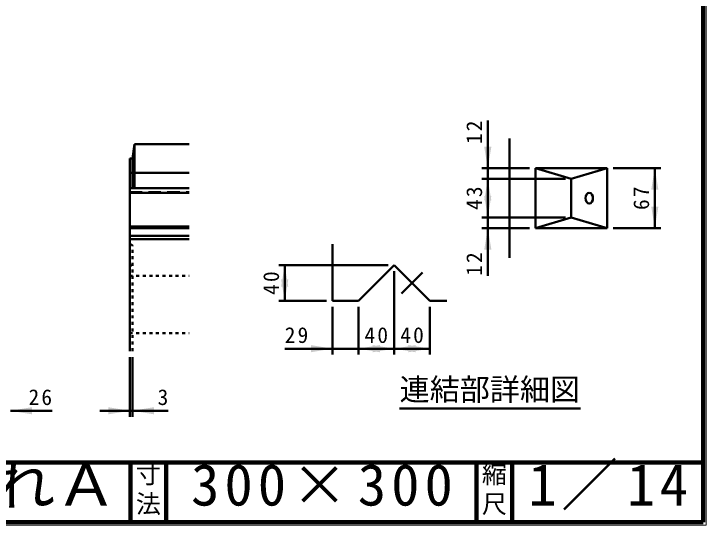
# Model space of a CAD drawing. Units: millimetres, scale not verified, with parts at other scales. Extents: x 100 to 4105, y 100 to 2870.
# Drawn here: x 2944 to 4105, y 100 to 957 of the extents above; entities that cross this region are included whole.
import ezdxf
from ezdxf.enums import TextEntityAlignment as Align

# ---------------------------------------------------------------- set-up
doc = ezdxf.new("R2010")
doc.units = ezdxf.units.MM
doc.header["$LTSCALE"] = 5
for name, pattern in [('USER1', [2.2, 1, -1.2]), ('USER2', [13.4, 10, -1.2, 1, -1.2]), ('USER3', [6.3, 4.2, -2.1])]:
    doc.linetypes.add(name, pattern=pattern)
doc.layers.add('V-nasSTD', color=7, linetype='Continuous', lineweight=50)
doc.styles.add('ＭＳ ゴシック', font='')
doc.styles.get('ＭＳ ゴシック').set_extended_font_data('MS Gothic')

msp = doc.modelspace()

# ---------------------------------------------------------------- hatches: boundary and pattern name
at = {"layer": 'V-nasSTD'}
for points in [[(3732.944, 734.502), (3738.944, 698.502), (3744.944, 734.502)], [(4024.944, 662.502), (4018.944, 698.502), (4012.944, 662.502)], [(3744.944, 644.502), (3738.944, 680.502), (3732.944, 644.502)], [(3732.944, 652.002), (3738.944, 616.002), (3744.944, 652.002)], [(4012.944, 634.002), (4018.944, 598.002), (4024.944, 634.002)], [(3744.944, 562.002), (3738.944, 598.002), (3732.944, 562.002)], [(3404.525, 499.929), (3398.525, 535.929), (3392.525, 499.929)], [(3392.525, 511.929), (3398.525, 475.929), (3404.525, 511.929)], [(3442.525, 389.929), (3478.525, 395.929), (3442.525, 401.929)], [(3558.025, 401.929), (3522.025, 395.929), (3558.025, 389.929)], [(3546.025, 389.929), (3582.025, 395.929), (3546.025, 401.929)], [(3618.025, 401.929), (3582.025, 395.929), (3618.025, 389.929)], [(3606.025, 389.929), (3642.025, 395.929), (3606.025, 401.929)], [(2974.634, 297.824), (2938.634, 291.824), (2974.634, 285.824)], [(3102.634, 285.824), (3138.634, 291.824), (3102.634, 297.824)], [(3179.434, 297.824), (3143.434, 291.824), (3179.434, 285.824)]]:
    msp.add_hatch(color=256, dxfattribs=at).paths.add_polyline_path(points)

# ---------------------------------------------------------------- linework, layer by layer
at = {"layer": 'V-nasSTD', "lineweight": 100}
for p, q in [((4100, 105), (4100, 2865)), ((105, 205), (4100, 205)), ((3140, 205), (3140, 105)), ((3200, 205), (3200, 105)), ((3720, 205), (3720, 105)), ((3780, 205), (3780, 105)), ((105, 105), (4100, 105))]:
    msp.add_line(p, q, dxfattribs=at)
at = {"layer": 'V-nasSTD'}
for p, q in [((3738.944, 778.502), (3738.944, 698.502)), ((3775.444, 748.252), (3775.444, 548.252)), ((3146.634, 738.624), (3143.434, 714.624)), ((3146.634, 738.624), (3146.634, 665.024)), ((3146.634, 738.624), (3238.634, 738.624)), ((3138.634, 391.824), (3138.634, 714.624)), ((3138.634, 714.624), (3143.434, 714.624)), ((3143.434, 714.624), (3143.434, 665.024)), ((3808.944, 698.502), (3728.944, 698.502)), ((3738.944, 680.502), (3738.944, 698.502)), ((3818.944, 698.502), (3818.944, 598.002)), ((3818.944, 698.502), (3938.944, 698.502)), ((3818.944, 698.502), (3878.944, 680.502)), ((3878.944, 680.502), (3938.944, 698.502)), ((3938.944, 698.502), (3938.944, 598.002)), ((3948.944, 698.502), (4028.944, 698.502)), ((4018.944, 598.002), (4018.944, 698.502)), ((3138.634, 690.624), (3238.634, 690.624)), ((3868.944, 680.502), (3728.944, 680.502)), ((3738.944, 616.002), (3738.944, 680.502)), ((3878.944, 680.502), (3878.944, 616.002)), ((3138.634, 665.024), (3238.634, 665.024)), ((3138.634, 657.024), (3238.634, 657.024)), ((3868.944, 616.002), (3728.944, 616.002)), ((3738.944, 598.002), (3738.944, 616.002)), ((3818.944, 598.002), (3878.944, 616.002)), ((3878.944, 616.002), (3938.944, 598.002)), ((3138.634, 601.048), (3238.634, 601.048)), ((3138.634, 597.824), (3238.634, 597.824)), ((3808.944, 598.002), (3728.944, 598.002)), ((3738.944, 518.002), (3738.944, 598.002)), ((3818.944, 598.002), (3938.944, 598.002)), ((3948.944, 598.002), (4028.944, 598.002)), ((3138.634, 585.024), (3238.634, 585.024)), ((3138.634, 579.651), (3238.634, 579.651)), ((3478.525, 570.929), (3478.525, 475.929)), ((3572.025, 535.929), (3388.525, 535.929)), ((3398.525, 475.929), (3398.525, 535.929)), ((3522.025, 475.929), (3582.025, 535.929)), ((3582.025, 535.929), (3642.025, 475.929)), ((3582.025, 525.929), (3582.025, 385.929)), ((3468.525, 475.929), (3388.525, 475.929)), ((3478.525, 475.929), (3522.025, 475.929)), ((3642.025, 475.929), (3670.025, 475.929)), ((3478.525, 465.929), (3478.525, 385.929)), ((3522.025, 465.929), (3522.025, 385.929)), ((3642.025, 465.929), (3642.025, 385.929)), ((3398.525, 395.929), (3478.525, 395.929)), ((3478.525, 395.929), (3522.025, 395.929)), ((3522.025, 395.929), (3582.025, 395.929)), ((3582.025, 395.929), (3642.025, 395.929)), ((3138.634, 381.824), (3138.634, 281.824)), ((3143.434, 381.824), (3143.434, 281.824)), ((3008.634, 291.824), (2938.634, 291.824)), ((3088.634, 291.824), (3138.634, 291.824)), ((3138.634, 291.824), (3143.434, 291.824)), ((3203.434, 291.824), (3143.434, 291.824)), ((3591.187, 295.686), (3894.595, 295.686))]:
    msp.add_line(p, q, dxfattribs=at)
at = {"layer": 'V-nasSTD', "linetype": 'USER3'}
msp.add_line((3138.634, 658.624), (3238.634, 658.624), dxfattribs=at)
at = {"layer": 'V-nasSTD', "linetype": 'USER1'}
for p, q in [((3143.434, 569.024), (3138.634, 572.224)), ((3143.434, 391.824), (3143.434, 569.024)), ((3138.634, 533.824), (3143.434, 537.024)), ((3138.634, 517.824), (3238.634, 517.824)), ((3138.634, 421.824), (3238.634, 421.824))]:
    msp.add_line(p, q, dxfattribs=at)
at = {"layer": 'V-nasSTD', "linetype": 'USER2'}
msp.add_line((3594.347, 488.252), (3629.703, 523.607), dxfattribs=at)
at = {"layer": 'V-nasSTD', "lineweight": 13}
msp.add_lwpolyline([(100, 100), (100, 2870), (4105, 2870), (4105, 100)], close=True, dxfattribs=at)
at = {"layer": 'V-nasSTD'}
msp.add_ellipse((3908.944, 648.252), major_axis=(0, 9), ratio=0.707107, dxfattribs=at)

# ---------------------------------------------------------------- texts
at = {"layer": 'V-nasSTD', "style": 'ＭＳ ゴシック'}
for s, height, p in [('連結部詳細図', 36.95, (3591.187, 346.086)), ('3', 26.39, (3185.434, 327.824)), ('寸', 30.79, (3148.982, 200.999)), ('縮', 30.79, (3728.982, 200.999)), ('法', 30.79, (3148.976, 151.01)), ('尺', 30.79, (3728.976, 151.01))]:
    msp.add_text(s, height=height, dxfattribs=at).set_placement(p, align=Align.TOP_LEFT)
at = {"layer": 'V-nasSTD', "style": 'ＭＳ ゴシック', "width": 1.1}
msp.add_text('ユニロードⅡ Ｌ乗入れＡ', height=69.65, dxfattribs=at).set_placement((1916.482, 202.47), align=Align.TOP_LEFT)
at = {"layer": 'V-nasSTD', "char_height": 26.39, "attachment_point": 1, "rotation": 90, "style": 'ＭＳ ゴシック'}
for s, insert in [('\\T1.2;12', (3702.944, 738.902)), ('\\T1.2;43', (3702.944, 628.452)), ('\\T1.2;67', (3982.944, 628.452)), ('\\T1.2;12', (3702.944, 518.002)), ('\\T1.2;40', (3362.525, 486.129))]:
    msp.add_mtext(s, dxfattribs=dict(at, insert=insert))
at = {"layer": 'V-nasSTD', "attachment_point": 1, "style": 'ＭＳ ゴシック'}
for s, insert, char_height in [('\\T1.2;29', (3398.525, 431.929), 26.39), ('\\T1.2;40', (3532.225, 431.929), 26.39), ('\\T1.2;40', (3592.225, 431.929), 26.39), ('\\T1.2;26', (2969.034, 327.824), 26.39), ('\\T1.16;1／14', (3807.033, 202.582), 69.65), ('\\T1.18;300×300', (3241.581, 202.508), 69.65)]:
    msp.add_mtext(s, dxfattribs=dict(at, insert=insert, char_height=char_height))

doc.saveas('drawing.dxf')
